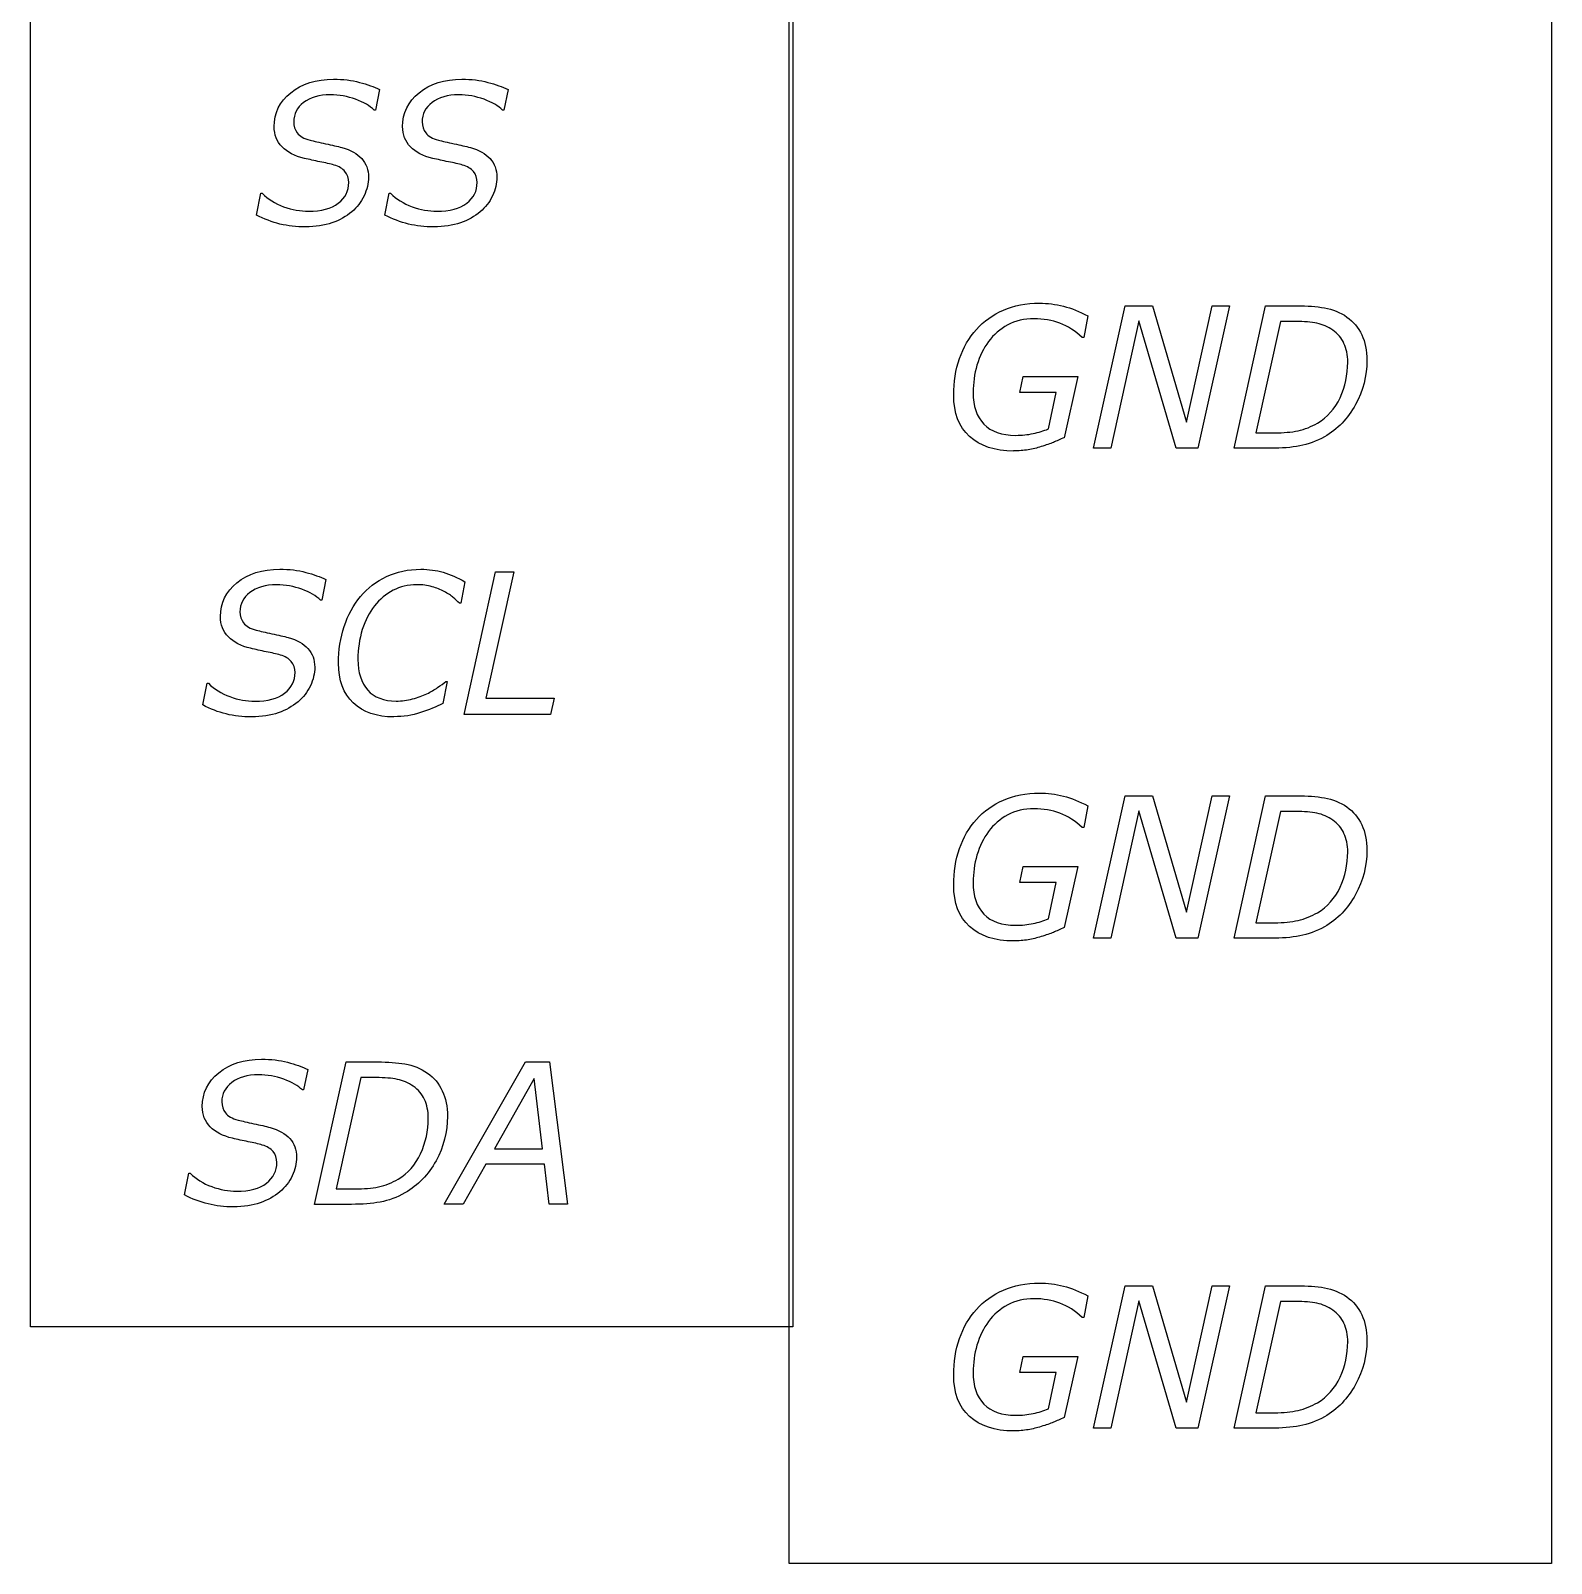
# Model space of a CAD drawing. Extents: x 0.1 to 5.4, y -0.8 to 9.9.
# Drawn here: x 0.07 to 5.37, y -0.75 to 4.59 of the extents above; entities that cross this region are included whole.
import ezdxf

# ---------------------------------------------------------------- set-up
doc = ezdxf.new("R2010")
doc.units = 0
doc.layers.add('Capa_1', color=7, linetype='CONTINUOUS')

msp = doc.modelspace()

# ---------------------------------------------------------------- linework, layer by layer
at = {"layer": 'Capa_1', "color": 7}
for points in [[(0.07381, 9.92621), (2.727999, 9.92621), (2.727999, 0.07383), (0.07381, 0.07383)], [(2.715358, 9.10226), (5.369546, 9.10226), (5.369546, -0.750121), (2.715358, -0.750121)], [(4.138683, 3.133683), (4.063315, 3.133683), (3.933337, 3.577642), (3.834976, 3.133683), (3.775256, 3.133683), (3.885114, 3.629969), (3.980282, 3.629969), (4.099082, 3.224667), (4.188821, 3.629969), (4.248541, 3.629969)], [(1.884173, 2.206861), (1.58302, 2.206861), (1.692879, 2.703147), (1.75675, 2.703147), (1.659346, 2.263193), (1.896628, 2.263193)], [(4.138683, 1.427161), (4.063315, 1.427161), (3.933337, 1.87112), (3.834976, 1.427161), (3.775256, 1.427161), (3.885114, 1.923447), (3.980282, 1.923447), (4.099082, 1.518145), (4.188821, 1.923447), (4.248541, 1.923447)], [(1.943573, 0.500339), (1.879383, 0.500339), (1.863415, 0.639993), (1.658388, 0.639993), (1.580466, 0.500339), (1.51372, 0.500339), (1.796669, 0.996625), (1.88034, 0.996625)], [(1.856389, 0.693985), (1.826688, 0.938966), (1.688727, 0.693985)], [(4.138683, -0.279371), (4.063315, -0.279371), (3.933337, 0.164598), (3.834976, -0.279371), (3.775256, -0.279371), (3.885114, 0.216925), (3.980282, 0.216925), (4.099082, -0.188377), (4.188821, 0.216925), (4.248541, 0.216925)]]:
    msp.add_lwpolyline(points, close=True, dxfattribs=at)
for points in [[(1.289213, 4.382597), (1.274842, 4.311595), (1.270368, 4.311595)], [(1.736313, 4.382597), (1.721941, 4.311595), (1.717468, 4.311595)], [(0.859999, 3.945962), (0.875328, 4.021663), (0.879799, 4.021663)], [(1.307096, 3.945962), (1.322425, 4.021663), (1.326898, 4.021663)], [(1.030214, 3.904587), (1.030215, 3.904383)], [(1.477312, 3.904587), (1.477313, 3.904383)], [(3.755455, 3.594295), (3.741084, 3.519002), (3.735338, 3.519002)], [(4.393209, 3.133499), (4.264828, 3.133499), (4.374687, 3.629785), (4.485184, 3.629785)], [(4.478797, 3.574915), (4.426103, 3.574915), (4.339877, 3.187287), (4.405984, 3.187287)], [(4.66051, 3.432768), (4.660511, 3.433524)], [(4.727255, 3.439971), (4.727255, 3.439654)], [(3.618133, 3.200751), (3.644959, 3.327747), (3.518174, 3.327747), (3.53031, 3.383425), (3.720646, 3.383425), (3.673381, 3.17044)], [(3.497096, 3.124264), (3.497097, 3.124008)], [(1.10207, 2.676065), (1.087698, 2.605063), (1.083225, 2.605063)], [(1.585894, 2.668515), (1.571523, 2.593835), (1.566736, 2.593835)], [(0.672856, 2.23944), (0.688185, 2.315141), (0.692657, 2.315141)], [(1.519471, 2.321281), (1.523945, 2.321281), (1.508935, 2.244661)], [(0.84307, 2.198157), (0.843073, 2.197861)], [(1.339038, 2.198688), (1.339032, 2.197861)], [(4.393209, 1.426977), (4.264828, 1.426977), (4.374687, 1.923263), (4.485184, 1.923263)], [(3.755455, 1.887783), (3.741084, 1.81249), (3.735338, 1.81249)], [(4.478797, 1.868495), (4.426103, 1.868495), (4.339877, 1.480857), (4.405984, 1.480857)], [(4.66051, 1.72736), (4.660511, 1.727002)], [(4.727255, 1.733449), (4.727255, 1.733132)], [(3.618133, 1.49424), (3.644959, 1.621235), (3.518174, 1.621235), (3.53031, 1.676913), (3.720646, 1.676913), (3.673381, 1.463929)], [(3.497096, 1.417752), (3.497097, 1.417486)], [(1.038838, 0.969543), (1.024467, 0.898541), (1.019994, 0.898541)], [(1.191171, 0.500155), (1.06279, 0.500155), (1.172648, 0.996441), (1.283145, 0.996441)], [(1.276758, 0.941571), (1.224064, 0.941571), (1.137838, 0.553943), (1.203945, 0.553943)], [(1.525216, 0.806627), (1.525217, 0.80631)], [(1.458471, 0.799425), (1.458472, 0.800181)], [(0.609624, 0.532918), (0.624953, 0.608619), (0.629424, 0.608619)], [(0.779838, 0.491635), (0.77984, 0.491339)], [(4.393209, -0.279545), (4.264828, -0.279545), (4.374687, 0.216751), (4.485184, 0.216751)], [(3.755455, 0.181261), (3.741084, 0.105968), (3.735338, 0.105968)], [(4.478797, 0.161973), (4.426103, 0.161973), (4.339877, -0.225665), (4.405984, -0.225665)], [(4.66051, 0.020838), (4.660511, 0.02048)], [(4.727255, 0.026937), (4.727255, 0.02661)], [(3.618133, -0.21218), (3.644959, -0.085184), (3.518174, -0.085184), (3.53031, -0.029507), (3.720646, -0.029507), (3.673381, -0.242491)], [(3.497096, -0.288668), (3.497097, -0.289036)]]:
    msp.add_lwpolyline(points, dxfattribs=at)
for points in [[(0.979438, 4.371666), (1.017973, 4.403199), (1.067686, 4.418966), (1.128577, 4.418966)], [(1.128577, 4.418966), (1.16179, 4.418966), (1.191916, 4.415288), (1.218955, 4.407933)], [(1.218955, 4.407933), (1.246207, 4.400849), (1.269626, 4.392404), (1.289213, 4.382597)], [(1.426538, 4.371666), (1.465073, 4.403199), (1.514787, 4.418966), (1.575677, 4.418966)], [(1.575677, 4.418966), (1.60889, 4.418966), (1.639016, 4.415288), (1.666055, 4.407933)], [(1.666055, 4.407933), (1.693306, 4.400849), (1.716726, 4.392404), (1.736313, 4.382597)], [(0.921954, 4.25367), (0.921954, 4.301004), (0.941115, 4.340336), (0.979438, 4.371666)], [(1.024465, 4.33785), (1.001471, 4.320074), (0.989974, 4.297531), (0.989974, 4.27022)], [(1.117397, 4.364514), (1.078648, 4.364514), (1.04767, 4.355626), (1.024465, 4.33785)], [(1.205539, 4.348884), (1.177648, 4.359304), (1.148268, 4.364514), (1.117397, 4.364514)], [(1.270368, 4.311595), (1.255252, 4.326034), (1.233643, 4.338463), (1.205539, 4.348884)], [(1.369054, 4.25367), (1.369054, 4.301004), (1.388215, 4.340336), (1.426538, 4.371666)], [(1.471563, 4.33785), (1.448569, 4.320074), (1.437072, 4.297531), (1.437072, 4.27022)], [(1.564496, 4.364514), (1.525747, 4.364514), (1.494769, 4.355626), (1.471563, 4.33785)], [(1.652638, 4.348884), (1.624748, 4.359304), (1.595367, 4.364514), (1.564496, 4.364514)], [(1.717468, 4.311595), (1.702352, 4.326034), (1.680742, 4.338463), (1.652638, 4.348884)], [(0.949418, 4.183383), (0.931109, 4.202249), (0.921954, 4.225678), (0.921954, 4.25367)], [(0.989974, 4.27022), (0.989974, 4.255577), (0.994125, 4.242705), (1.002429, 4.231603)], [(1.002429, 4.231603), (1.010732, 4.220502), (1.025529, 4.212159), (1.04682, 4.206574)], [(1.396519, 4.183383), (1.378209, 4.202249), (1.369054, 4.225678), (1.369054, 4.25367)], [(1.437072, 4.27022), (1.437072, 4.255577), (1.441224, 4.242705), (1.449527, 4.231603)], [(1.449527, 4.231603), (1.45783, 4.220502), (1.472627, 4.212159), (1.493918, 4.206574)], [(1.027022, 4.143337), (0.993596, 4.151101), (0.967728, 4.16445), (0.949418, 4.183383)], [(1.04682, 4.206574), (1.060445, 4.203169), (1.078542, 4.199048), (1.101109, 4.194213)], [(1.101109, 4.194213), (1.123677, 4.189445), (1.142626, 4.184984), (1.157955, 4.180829)], [(1.157955, 4.180829), (1.188187, 4.17218), (1.211075, 4.159308), (1.226617, 4.142213)], [(1.474122, 4.143337), (1.440696, 4.151101), (1.414828, 4.16445), (1.396519, 4.183383)], [(1.493918, 4.206574), (1.507543, 4.203169), (1.52564, 4.199048), (1.548208, 4.194213)], [(1.548208, 4.194213), (1.570776, 4.189445), (1.589724, 4.184984), (1.605054, 4.180829)], [(1.605054, 4.180829), (1.635286, 4.17218), (1.658173, 4.159308), (1.673715, 4.142213)], [(1.081313, 4.131282), (1.062364, 4.135368), (1.044267, 4.139386), (1.027022, 4.143337)], [(1.130813, 4.119942), (1.116974, 4.124028), (1.100474, 4.127808), (1.081313, 4.131282)], [(1.168497, 4.097262), (1.159981, 4.107478), (1.14742, 4.115038), (1.130813, 4.119942)], [(1.226617, 4.142213), (1.242372, 4.125118), (1.250249, 4.103562), (1.250249, 4.077545)], [(1.528412, 4.131282), (1.509463, 4.135368), (1.491367, 4.139386), (1.474122, 4.143337)], [(1.577912, 4.119942), (1.564073, 4.124028), (1.547573, 4.127808), (1.528412, 4.131282)], [(1.615596, 4.097262), (1.60708, 4.107478), (1.594519, 4.115038), (1.577912, 4.119942)], [(1.673715, 4.142213), (1.68947, 4.125118), (1.697347, 4.103562), (1.697347, 4.077545)], [(1.145184, 3.986929), (1.169455, 4.005794), (1.18159, 4.029802), (1.18159, 4.058952)], [(1.18159, 4.058952), (1.18159, 4.074276), (1.177226, 4.087046), (1.168497, 4.097262)], [(1.250249, 4.077545), (1.250249, 4.055751), (1.24514, 4.034093), (1.23492, 4.012571)], [(1.592283, 3.986929), (1.616554, 4.005794), (1.628689, 4.029802), (1.628689, 4.058952)], [(1.628689, 4.058952), (1.628689, 4.074276), (1.624325, 4.087046), (1.615596, 4.097262)], [(1.697347, 4.077545), (1.697347, 4.055751), (1.692238, 4.034093), (1.682019, 4.012571)], [(0.879799, 4.021663), (0.900238, 4.001435), (0.925254, 3.985873), (0.954848, 3.974976)], [(1.23492, 4.012571), (1.224701, 3.990981), (1.210437, 3.972524), (1.192127, 3.9572)], [(1.326898, 4.021663), (1.347337, 4.001435), (1.372353, 3.985873), (1.401947, 3.974976)], [(1.682019, 4.012571), (1.671799, 3.990981), (1.657535, 3.972524), (1.639225, 3.9572)], [(0.954848, 3.974976), (0.984654, 3.964283), (1.013396, 3.958937), (1.041074, 3.958937)], [(1.041074, 3.958937), (1.086422, 3.958937), (1.121125, 3.968267), (1.145184, 3.986929)], [(1.192127, 3.9572), (1.172539, 3.940786), (1.149546, 3.927914), (1.123146, 3.918583)], [(1.401947, 3.974976), (1.431754, 3.964283), (1.460496, 3.958937), (1.488173, 3.958937)], [(1.488173, 3.958937), (1.533521, 3.958937), (1.568224, 3.968267), (1.592283, 3.986929)], [(1.639225, 3.9572), (1.619638, 3.940786), (1.596644, 3.927914), (1.570245, 3.918583)], [(0.942073, 3.914599), (0.914183, 3.921478), (0.886825, 3.931932), (0.859999, 3.945962)], [(1.030215, 3.904383), (0.999344, 3.904383), (0.969964, 3.907788), (0.942073, 3.914599)], [(1.123146, 3.918583), (1.096959, 3.909252), (1.065982, 3.904587), (1.030214, 3.904587)], [(1.389171, 3.914599), (1.361281, 3.921478), (1.333923, 3.931932), (1.307096, 3.945962)], [(1.477313, 3.904383), (1.446442, 3.904383), (1.417062, 3.907788), (1.389171, 3.914599)], [(1.570245, 3.918583), (1.544057, 3.909252), (1.513079, 3.904587), (1.477312, 3.904587)], [(3.461329, 3.614625), (3.498587, 3.630834), (3.540423, 3.638939), (3.586835, 3.638939)], [(3.586835, 3.638939), (3.614726, 3.638939), (3.64251, 3.635397), (3.670187, 3.628314)], [(3.367438, 3.547301), (3.392987, 3.575974), (3.424284, 3.598415), (3.461329, 3.614625)], [(3.568634, 3.584589), (3.533505, 3.584589), (3.50274, 3.57737), (3.47634, 3.562931)], [(3.658054, 3.568959), (3.630376, 3.579379), (3.60057, 3.584589), (3.568634, 3.584589)], [(3.670187, 3.628314), (3.698078, 3.621435), (3.726501, 3.610095), (3.755455, 3.594295)], [(4.485184, 3.629785), (4.519675, 3.629785), (4.551078, 3.627401), (4.579394, 3.622634)], [(4.579394, 3.622634), (4.607923, 3.617866), (4.634004, 3.607208), (4.657637, 3.590658)], [(4.657637, 3.590658), (4.680204, 3.574857), (4.697449, 3.554186), (4.709372, 3.528646)], [(3.308358, 3.445651), (3.321983, 3.48454), (3.341677, 3.518423), (3.367438, 3.547301)], [(3.47634, 3.562931), (3.44994, 3.548493), (3.427691, 3.529286), (3.409594, 3.505313)], [(3.735338, 3.519002), (3.711706, 3.54209), (3.685944, 3.558743), (3.658054, 3.568959)], [(4.553207, 3.568785), (4.53362, 3.572871), (4.508817, 3.574915), (4.478797, 3.574915)], [(4.608455, 3.544777), (4.59121, 3.556764), (4.572794, 3.564767), (4.553207, 3.568785)], [(4.647416, 3.498805), (4.6389, 3.517262), (4.625913, 3.532586), (4.608455, 3.544777)], [(4.709372, 3.528646), (4.721294, 3.50331), (4.727255, 3.473752), (4.727255, 3.439971)], [(3.409594, 3.505313), (3.391923, 3.481748), (3.37851, 3.4543), (3.369355, 3.422971)], [(4.660511, 3.433524), (4.660511, 3.45886), (4.656146, 3.48062), (4.647416, 3.498805)], [(3.288238, 3.318665), (3.288238, 3.364433), (3.294945, 3.406762), (3.308358, 3.445651)], [(3.369355, 3.422971), (3.360413, 3.391642), (3.355942, 3.360074), (3.355942, 3.328268)], [(4.633684, 3.309777), (4.651568, 3.348462), (4.66051, 3.389459), (4.66051, 3.432768)], [(4.727255, 3.439654), (4.727255, 3.385441), (4.714055, 3.334112), (4.687655, 3.285667)], [(3.343487, 3.17468), (3.306655, 3.208461), (3.288238, 3.256456), (3.288238, 3.318665)], [(3.355942, 3.328268), (3.355942, 3.280525), (3.368397, 3.243638), (3.393307, 3.217608)], [(4.555441, 3.221408), (4.589719, 3.24184), (4.6158, 3.271297), (4.633684, 3.309777)], [(4.687655, 3.285667), (4.661255, 3.237243), (4.625168, 3.199801), (4.579393, 3.173342)], [(3.393307, 3.217608), (3.418429, 3.191591), (3.455475, 3.178582), (3.504443, 3.178582)], [(4.487419, 3.194438), (4.511477, 3.199886), (4.534151, 3.208877), (4.555441, 3.221408)], [(3.497097, 3.124008), (3.431522, 3.124008), (3.380319, 3.140899), (3.343487, 3.17468)], [(3.504443, 3.178582), (3.525946, 3.178582), (3.546065, 3.180626), (3.564801, 3.184712)], [(3.564801, 3.184712), (3.583749, 3.188799), (3.601527, 3.194145), (3.618133, 3.200751)], [(3.635378, 3.154095), (3.624093, 3.149327), (3.609935, 3.144423), (3.592903, 3.139383)], [(3.673381, 3.17044), (3.65933, 3.164311), (3.646662, 3.158862), (3.635378, 3.154095)], [(4.405984, 3.187287), (4.436429, 3.187287), (4.463574, 3.18967), (4.487419, 3.194438)], [(4.579393, 3.173342), (4.55129, 3.157541), (4.522548, 3.146984), (4.493167, 3.141672)], [(3.547235, 3.12835), (3.531693, 3.125626), (3.51498, 3.124264), (3.497096, 3.124264)], [(3.592903, 3.139383), (3.578213, 3.134616), (3.56299, 3.130938), (3.547235, 3.12835)], [(4.493167, 3.141672), (4.463787, 3.136223), (4.430467, 3.133499), (4.393209, 3.133499)], [(0.792295, 2.665133), (0.830831, 2.696667), (0.880544, 2.712434), (0.941434, 2.712434)], [(0.941434, 2.712434), (0.974647, 2.712434), (1.004773, 2.708756), (1.031812, 2.7014)], [(1.031812, 2.7014), (1.059064, 2.694317), (1.082483, 2.685872), (1.10207, 2.676065)], [(1.222468, 2.617128), (1.246952, 2.646482), (1.277078, 2.669605), (1.312846, 2.686495)], [(1.312846, 2.686495), (1.348613, 2.70359), (1.388533, 2.712137), (1.432604, 2.712137)], [(1.432604, 2.712137), (1.460069, 2.712137), (1.486043, 2.708596), (1.510526, 2.701513)], [(1.510526, 2.701513), (1.535011, 2.694634), (1.560133, 2.683635), (1.585894, 2.668515)], [(0.734811, 2.547148), (0.734811, 2.594482), (0.753972, 2.633811), (0.792295, 2.665133)], [(0.837321, 2.631318), (0.814328, 2.613542), (0.802831, 2.590999), (0.802831, 2.563688)], [(0.930254, 2.657982), (0.891505, 2.657982), (0.860528, 2.649094), (0.837321, 2.631318)], [(1.018396, 2.642352), (0.990505, 2.652772), (0.961125, 2.657982), (0.930254, 2.657982)], [(1.083225, 2.605063), (1.068109, 2.619502), (1.046499, 2.631931), (1.018396, 2.642352)], [(1.165623, 2.513139), (1.178823, 2.552709), (1.197771, 2.587372), (1.222468, 2.617128)], [(1.335842, 2.638786), (1.310932, 2.625914), (1.289322, 2.607797), (1.271013, 2.584437)], [(1.417916, 2.658401), (1.38811, 2.658401), (1.360752, 2.651863), (1.335842, 2.638786)], [(1.471568, 2.65125), (1.455388, 2.656017), (1.437504, 2.658401), (1.417916, 2.658401)], [(1.513403, 2.63521), (1.501694, 2.64134), (1.487749, 2.646687), (1.471568, 2.65125)], [(1.545339, 2.614165), (1.538314, 2.620295), (1.527668, 2.62731), (1.513403, 2.63521)], [(0.802831, 2.563688), (0.802831, 2.549045), (0.806982, 2.536173), (0.815286, 2.525071)], [(1.271013, 2.584437), (1.253129, 2.561757), (1.239077, 2.534208), (1.228857, 2.501789)], [(1.566736, 2.593835), (1.55971, 2.601191), (1.552578, 2.607968), (1.545339, 2.614165)], [(0.762276, 2.476861), (0.743966, 2.495727), (0.734811, 2.519156), (0.734811, 2.547148)], [(0.815286, 2.525071), (0.823589, 2.51397), (0.838386, 2.505627), (0.859676, 2.500042)], [(1.145822, 2.385152), (1.145822, 2.43092), (1.152422, 2.473582), (1.165623, 2.513139)], [(0.839879, 2.436815), (0.806453, 2.444579), (0.780585, 2.457928), (0.762276, 2.476861)], [(0.859676, 2.500042), (0.873302, 2.496636), (0.891399, 2.492516), (0.913967, 2.48768)], [(0.913967, 2.48768), (0.936534, 2.482913), (0.955483, 2.478486), (0.970812, 2.474399)], [(0.970812, 2.474399), (1.001044, 2.46575), (1.023931, 2.452878), (1.039473, 2.435783)], [(1.228857, 2.501789), (1.218638, 2.46937), (1.213529, 2.434819), (1.213529, 2.398137)], [(0.89417, 2.42476), (0.875221, 2.428846), (0.857124, 2.432864), (0.839879, 2.436815)], [(0.94367, 2.41342), (0.929831, 2.417506), (0.913331, 2.421286), (0.89417, 2.42476)], [(0.981354, 2.39074), (0.972838, 2.400956), (0.960276, 2.408516), (0.94367, 2.41342)], [(1.039473, 2.435783), (1.055228, 2.418688), (1.063106, 2.397132), (1.063106, 2.371115)], [(0.958041, 2.280407), (0.982312, 2.299272), (0.994448, 2.32328), (0.994448, 2.35243)], [(0.994448, 2.35243), (0.994448, 2.367754), (0.990083, 2.380524), (0.981354, 2.39074)], [(1.063106, 2.371115), (1.063106, 2.349321), (1.057996, 2.327663), (1.047777, 2.306141)], [(1.197238, 2.246489), (1.162961, 2.279181), (1.145822, 2.325402), (1.145822, 2.385152)], [(1.213529, 2.398137), (1.213529, 2.352369), (1.224919, 2.316704), (1.247699, 2.291144)], [(0.692657, 2.315141), (0.713095, 2.294913), (0.738112, 2.279351), (0.767705, 2.268454)], [(1.047777, 2.306141), (1.037558, 2.284551), (1.023293, 2.266094), (1.004984, 2.25077)], [(1.453684, 2.278578), (1.467523, 2.285457), (1.479978, 2.292676), (1.491048, 2.300236)], [(1.491048, 2.300236), (1.502119, 2.307796), (1.511594, 2.314811), (1.519471, 2.321281)], [(0.767705, 2.268454), (0.797512, 2.257761), (0.826254, 2.252415), (0.853931, 2.252415)], [(0.853931, 2.252415), (0.89928, 2.252415), (0.933983, 2.261745), (0.958041, 2.280407)], [(1.004984, 2.25077), (0.985396, 2.234356), (0.962403, 2.221484), (0.936003, 2.212153)], [(1.339032, 2.197861), (1.278781, 2.197861), (1.231516, 2.21407), (1.197238, 2.246489)], [(1.247699, 2.291144), (1.27048, 2.265808), (1.303373, 2.25314), (1.34638, 2.25314)], [(1.34638, 2.25314), (1.366606, 2.25314), (1.385767, 2.255524), (1.403864, 2.260291)], [(1.403864, 2.260291), (1.422174, 2.265059), (1.43878, 2.271154), (1.453684, 2.278578)], [(1.508935, 2.244661), (1.48658, 2.232878), (1.460819, 2.222219), (1.431651, 2.212684)], [(0.754931, 2.208077), (0.72704, 2.214956), (0.699682, 2.22541), (0.672856, 2.23944)], [(0.843073, 2.197861), (0.812202, 2.197861), (0.782821, 2.201266), (0.754931, 2.208077)], [(0.936003, 2.212153), (0.909816, 2.202822), (0.878838, 2.198157), (0.84307, 2.198157)], [(1.431651, 2.212684), (1.402696, 2.203354), (1.371825, 2.198688), (1.339038, 2.198688)], [(3.461329, 1.908113), (3.498587, 1.924322), (3.540423, 1.932427), (3.586835, 1.932427)], [(3.586835, 1.932427), (3.614726, 1.932427), (3.64251, 1.928885), (3.670187, 1.921802)], [(3.670187, 1.921802), (3.698078, 1.914923), (3.726501, 1.903584), (3.755455, 1.887783)], [(4.485184, 1.923263), (4.519675, 1.923263), (4.551078, 1.920879), (4.579394, 1.916112)], [(3.367438, 1.840789), (3.392987, 1.869462), (3.424284, 1.891903), (3.461329, 1.908113)], [(3.568634, 1.878078), (3.533505, 1.878078), (3.50274, 1.870858), (3.47634, 1.856419)], [(3.658054, 1.862447), (3.630376, 1.872867), (3.60057, 1.878078), (3.568634, 1.878078)], [(4.553207, 1.862365), (4.53362, 1.866452), (4.508817, 1.868495), (4.478797, 1.868495)], [(4.579394, 1.916112), (4.607923, 1.911344), (4.634004, 1.900686), (4.657637, 1.884136)], [(4.657637, 1.884136), (4.680204, 1.868335), (4.697449, 1.847664), (4.709372, 1.822124)], [(3.308358, 1.739139), (3.321983, 1.778028), (3.341677, 1.811912), (3.367438, 1.840789)], [(3.47634, 1.856419), (3.44994, 1.841981), (3.427691, 1.822775), (3.409594, 1.798801)], [(3.735338, 1.81249), (3.711706, 1.835579), (3.685944, 1.852231), (3.658054, 1.862447)], [(4.608455, 1.838357), (4.59121, 1.850344), (4.572794, 1.858347), (4.553207, 1.862365)], [(4.647416, 1.792385), (4.6389, 1.810842), (4.625913, 1.826166), (4.608455, 1.838357)], [(4.709372, 1.822124), (4.721294, 1.796788), (4.727255, 1.76723), (4.727255, 1.733449)], [(3.409594, 1.798801), (3.391923, 1.775236), (3.37851, 1.747789), (3.369355, 1.716459)], [(4.660511, 1.727002), (4.660511, 1.752338), (4.656146, 1.774133), (4.647416, 1.792385)], [(3.288238, 1.612153), (3.288238, 1.657921), (3.294945, 1.70025), (3.308358, 1.739139)], [(3.369355, 1.716459), (3.360413, 1.68513), (3.355942, 1.653563), (3.355942, 1.621757)], [(4.633684, 1.604369), (4.651568, 1.643054), (4.66051, 1.684051), (4.66051, 1.72736)], [(4.727255, 1.733132), (4.727255, 1.678919), (4.714055, 1.62759), (4.687655, 1.579145)], [(3.343487, 1.468158), (3.306655, 1.501939), (3.288238, 1.549938), (3.288238, 1.612153)], [(3.355942, 1.621757), (3.355942, 1.573945), (3.368397, 1.537059), (3.393307, 1.511096)], [(4.555441, 1.516), (4.589719, 1.536432), (4.6158, 1.565888), (4.633684, 1.604369)], [(4.687655, 1.579145), (4.661255, 1.530721), (4.625168, 1.493279), (4.579393, 1.46682)], [(3.393307, 1.511096), (3.418429, 1.485079), (3.455475, 1.472071), (3.504443, 1.472071)], [(4.487419, 1.489029), (4.511477, 1.494478), (4.534151, 1.503468), (4.555441, 1.516)], [(3.497097, 1.417486), (3.431522, 1.417486), (3.380319, 1.434377), (3.343487, 1.468158)], [(3.504443, 1.472071), (3.525946, 1.472071), (3.546065, 1.474114), (3.564801, 1.4782)], [(3.564801, 1.4782), (3.583749, 1.482287), (3.601527, 1.487633), (3.618133, 1.49424)], [(3.635378, 1.447583), (3.624093, 1.442815), (3.609935, 1.437912), (3.592903, 1.432872)], [(3.673381, 1.463929), (3.65933, 1.457799), (3.646662, 1.45235), (3.635378, 1.447583)], [(4.405984, 1.480857), (4.436429, 1.480857), (4.463574, 1.483581), (4.487419, 1.489029)], [(4.579393, 1.46682), (4.55129, 1.451019), (4.522548, 1.440462), (4.493167, 1.43515)], [(3.547235, 1.421838), (3.531693, 1.419114), (3.51498, 1.417752), (3.497096, 1.417752)], [(3.592903, 1.432872), (3.578213, 1.428104), (3.56299, 1.424426), (3.547235, 1.421838)], [(4.493167, 1.43515), (4.463787, 1.429701), (4.430467, 1.426977), (4.393209, 1.426977)], [(0.729063, 0.958611), (0.767599, 0.990145), (0.817312, 1.005912), (0.878202, 1.005912)], [(0.878202, 1.005912), (0.911415, 1.005912), (0.941541, 1.002234), (0.96858, 0.994878)], [(0.96858, 0.994878), (0.995832, 0.987795), (1.019251, 0.97935), (1.038838, 0.969543)], [(1.283145, 0.996441), (1.317635, 0.996441), (1.349038, 0.994058), (1.377355, 0.98929)], [(1.377355, 0.98929), (1.405884, 0.984523), (1.431964, 0.973864), (1.455597, 0.957314)], [(0.671579, 0.840626), (0.671579, 0.88796), (0.690741, 0.927289), (0.729063, 0.958611)], [(0.77409, 0.924796), (0.751096, 0.90702), (0.739599, 0.884477), (0.739599, 0.857166)], [(0.867022, 0.95146), (0.828274, 0.95146), (0.797296, 0.942572), (0.77409, 0.924796)], [(0.955164, 0.93583), (0.927274, 0.94625), (0.897893, 0.95146), (0.867022, 0.95146)], [(1.019994, 0.898541), (1.004877, 0.91298), (0.983268, 0.925409), (0.955164, 0.93583)], [(1.351168, 0.935441), (1.331582, 0.939528), (1.306778, 0.941571), (1.276758, 0.941571)], [(1.406417, 0.911434), (1.389171, 0.92342), (1.370755, 0.931423), (1.351168, 0.935441)], [(1.445378, 0.865461), (1.436862, 0.883918), (1.423875, 0.899242), (1.406417, 0.911434)], [(1.455597, 0.957314), (1.478165, 0.941513), (1.49541, 0.920843), (1.507332, 0.895302)], [(0.739599, 0.857166), (0.739599, 0.842523), (0.743751, 0.829651), (0.752054, 0.818549)], [(1.458472, 0.800181), (1.458472, 0.825516), (1.454107, 0.847277), (1.445378, 0.865461)], [(1.507332, 0.895302), (1.519255, 0.869967), (1.525216, 0.840408), (1.525216, 0.806627)], [(0.699044, 0.77034), (0.680734, 0.789205), (0.671579, 0.812634), (0.671579, 0.840626)], [(0.752054, 0.818549), (0.760357, 0.807448), (0.775154, 0.799105), (0.796444, 0.79352)], [(1.525217, 0.80631), (1.525217, 0.752097), (1.512017, 0.700768), (1.485616, 0.652324)], [(0.776647, 0.730293), (0.743221, 0.738057), (0.717353, 0.751406), (0.699044, 0.77034)], [(0.796444, 0.79352), (0.81007, 0.790114), (0.828167, 0.785994), (0.850735, 0.781158)], [(0.850735, 0.781158), (0.873303, 0.776391), (0.892251, 0.771964), (0.90758, 0.767877)], [(0.90758, 0.767877), (0.937813, 0.759228), (0.9607, 0.746356), (0.976242, 0.729261)], [(1.431645, 0.676433), (1.449529, 0.715118), (1.458471, 0.756115), (1.458471, 0.799425)], [(0.830938, 0.718238), (0.811989, 0.722324), (0.793892, 0.726342), (0.776647, 0.730293)], [(0.880438, 0.706898), (0.866599, 0.710984), (0.850099, 0.714764), (0.830938, 0.718238)], [(0.918122, 0.684218), (0.909606, 0.694434), (0.897044, 0.701994), (0.880438, 0.706898)], [(0.976242, 0.729261), (0.991997, 0.712166), (0.999874, 0.69061), (0.999874, 0.664593)], [(0.894809, 0.573885), (0.91908, 0.59275), (0.931215, 0.616758), (0.931215, 0.645908)], [(0.931215, 0.645908), (0.931215, 0.661232), (0.926851, 0.674002), (0.918122, 0.684218)], [(0.999874, 0.664593), (0.999874, 0.642799), (0.994765, 0.621141), (0.984545, 0.599619)], [(1.353403, 0.588065), (1.38768, 0.608497), (1.413761, 0.637953), (1.431645, 0.676433)], [(1.485616, 0.652324), (1.459216, 0.603899), (1.423129, 0.566458), (1.377355, 0.539998)], [(0.629424, 0.608619), (0.649863, 0.588391), (0.674879, 0.572829), (0.704473, 0.561932)], [(0.984545, 0.599619), (0.974326, 0.578029), (0.960061, 0.559572), (0.941752, 0.544248)], [(1.285381, 0.561094), (1.309439, 0.566543), (1.332113, 0.575533), (1.353403, 0.588065)], [(0.704473, 0.561932), (0.734279, 0.551239), (0.763021, 0.545893), (0.790699, 0.545893)], [(0.790699, 0.545893), (0.836047, 0.545893), (0.870751, 0.555223), (0.894809, 0.573885)], [(0.941752, 0.544248), (0.922164, 0.527834), (0.899171, 0.514962), (0.872771, 0.505631)], [(1.203945, 0.553943), (1.234391, 0.553943), (1.261536, 0.556327), (1.285381, 0.561094)], [(1.377355, 0.539998), (1.349251, 0.524197), (1.320509, 0.51364), (1.291129, 0.508328)], [(0.691698, 0.501555), (0.663808, 0.508434), (0.63645, 0.518888), (0.609624, 0.532918)], [(0.77984, 0.491339), (0.748969, 0.491339), (0.719589, 0.494744), (0.691698, 0.501555)], [(0.872771, 0.505631), (0.846584, 0.4963), (0.815606, 0.491635), (0.779838, 0.491635)], [(1.291129, 0.508328), (1.261748, 0.50288), (1.228429, 0.500155), (1.191171, 0.500155)], [(3.461329, 0.201591), (3.498587, 0.2178), (3.540423, 0.225905), (3.586835, 0.225905)], [(3.586835, 0.225905), (3.614726, 0.225905), (3.64251, 0.222363), (3.670187, 0.21528)], [(3.670187, 0.21528), (3.698078, 0.208402), (3.726501, 0.197062), (3.755455, 0.181261)], [(4.485184, 0.216751), (4.519675, 0.216751), (4.551078, 0.214368), (4.579394, 0.2096)], [(3.367438, 0.134267), (3.392987, 0.16294), (3.424284, 0.185381), (3.461329, 0.201591)], [(3.568634, 0.171556), (3.533505, 0.171556), (3.50274, 0.164336), (3.47634, 0.149898)], [(3.658054, 0.155925), (3.630376, 0.166345), (3.60057, 0.171556), (3.568634, 0.171556)], [(4.553207, 0.155843), (4.53362, 0.15993), (4.508817, 0.161973), (4.478797, 0.161973)], [(4.579394, 0.2096), (4.607923, 0.204833), (4.634004, 0.194174), (4.657637, 0.177624)], [(4.657637, 0.177624), (4.680204, 0.161823), (4.697449, 0.141153), (4.709372, 0.115612)], [(3.308358, 0.032617), (3.321983, 0.071506), (3.341677, 0.10539), (3.367438, 0.134267)], [(3.47634, 0.149898), (3.44994, 0.135459), (3.427691, 0.116253), (3.409594, 0.092279)], [(3.735338, 0.105968), (3.711706, 0.129057), (3.685944, 0.145709), (3.658054, 0.155925)], [(4.608455, 0.131836), (4.59121, 0.143822), (4.572794, 0.151825), (4.553207, 0.155843)], [(4.647416, 0.085863), (4.6389, 0.10432), (4.625913, 0.119644), (4.608455, 0.131836)], [(4.709372, 0.115612), (4.721294, 0.090277), (4.727255, 0.060718), (4.727255, 0.026937)], [(3.409594, 0.092279), (3.391923, 0.068714), (3.37851, 0.041267), (3.369355, 0.009937)], [(4.660511, 0.02048), (4.660511, 0.045816), (4.656146, 0.067611), (4.647416, 0.085863)], [(3.288238, -0.094369), (3.288238, -0.048601), (3.294945, -0.006272), (3.308358, 0.032617)], [(3.369355, 0.009937), (3.360413, -0.021392), (3.355942, -0.052925), (3.355942, -0.084663)], [(4.633684, -0.102153), (4.651568, -0.063468), (4.66051, -0.022471), (4.66051, 0.020838)], [(4.727255, 0.02661), (4.727255, -0.027603), (4.714055, -0.078932), (4.687655, -0.127377)], [(3.343487, -0.238364), (3.306655, -0.204583), (3.288238, -0.156584), (3.288238, -0.094369)], [(3.355942, -0.084663), (3.355942, -0.132474), (3.368397, -0.169361), (3.393307, -0.195324)], [(4.555441, -0.190522), (4.589719, -0.17009), (4.6158, -0.140634), (4.633684, -0.102153)], [(4.687655, -0.127377), (4.661255, -0.175801), (4.625168, -0.213243), (4.579393, -0.239702)], [(3.393307, -0.195324), (3.418429, -0.221341), (3.455475, -0.234349), (3.504443, -0.234349)], [(3.564801, -0.228219), (3.583749, -0.224133), (3.601527, -0.218787), (3.618133, -0.21218)], [(4.487419, -0.217493), (4.511477, -0.212044), (4.534151, -0.203054), (4.555441, -0.190522)], [(3.497097, -0.289036), (3.431522, -0.289036), (3.380319, -0.272145), (3.343487, -0.238364)], [(3.504443, -0.234349), (3.525946, -0.234349), (3.546065, -0.232306), (3.564801, -0.228219)], [(3.635378, -0.258837), (3.624093, -0.263604), (3.609935, -0.268508), (3.592903, -0.273548)], [(3.673381, -0.242491), (3.65933, -0.248621), (3.646662, -0.254069), (3.635378, -0.258837)], [(4.405984, -0.225665), (4.436429, -0.225665), (4.463574, -0.222941), (4.487419, -0.217493)], [(4.579393, -0.239702), (4.55129, -0.255503), (4.522548, -0.26606), (4.493167, -0.271372)], [(3.547235, -0.284581), (3.531693, -0.287306), (3.51498, -0.288668), (3.497096, -0.288668)], [(3.592903, -0.273548), (3.578213, -0.278316), (3.56299, -0.281993), (3.547235, -0.284581)], [(4.493167, -0.271372), (4.463787, -0.276821), (4.430467, -0.279545), (4.393209, -0.279545)]]:
    msp.add_open_spline(points, degree=3, dxfattribs=at)

doc.saveas('drawing.dxf')
